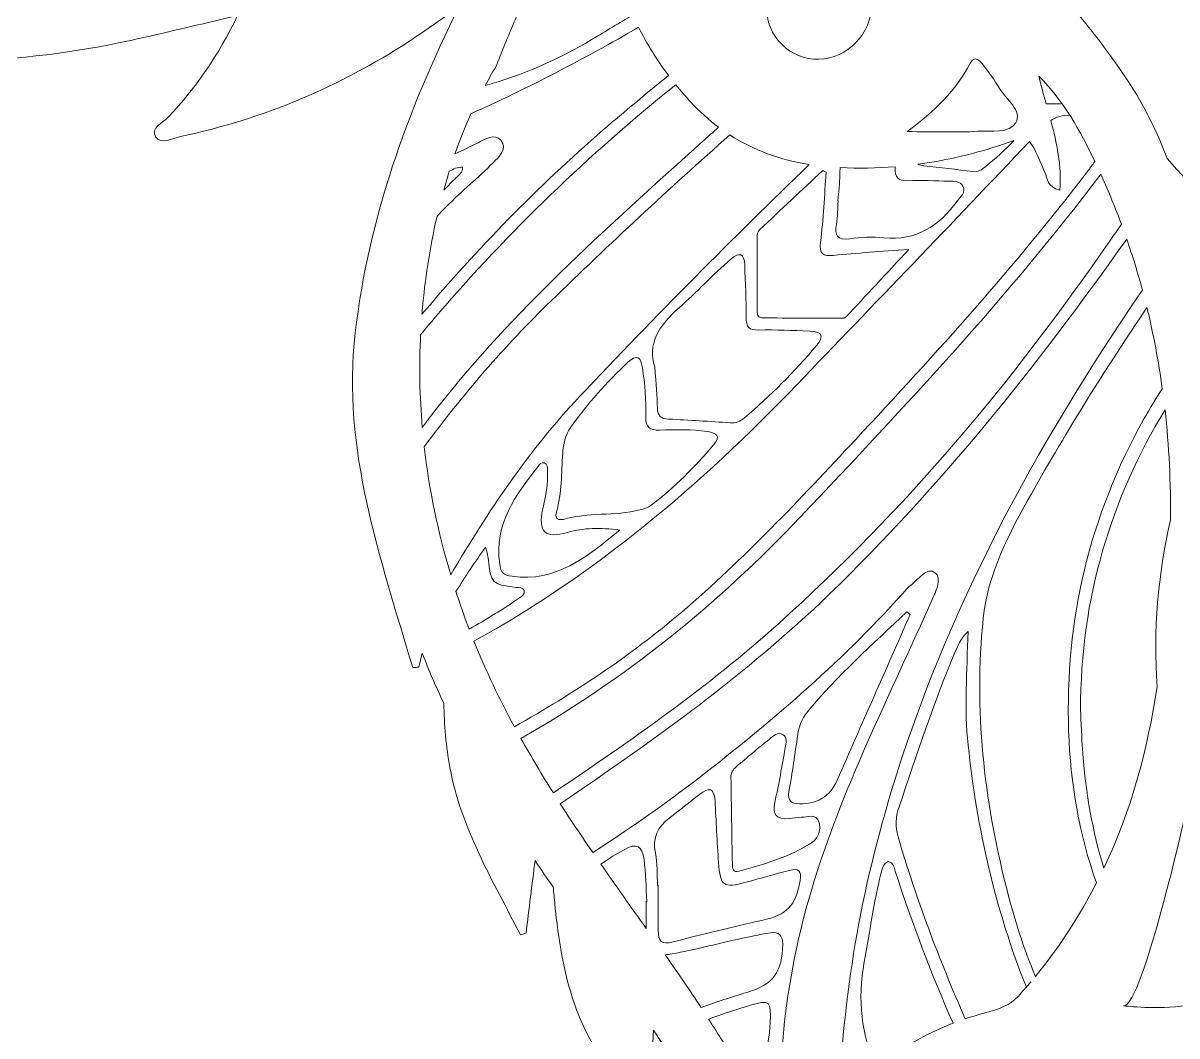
# Model space of a CAD drawing. Extents: x 95 to 1905, y -1935 to -66.
# Drawn here: x 446.1 to 854.5, y -1547.8 to -1189.5 of the extents above; entities that cross this region are included whole.
import ezdxf

# ---------------------------------------------------------------- set-up
doc = ezdxf.new("R2010")
doc.units = 0
doc.header["$MEASUREMENT"] = 0
doc.layers.add('Layer 1', color=7, linetype='Continuous')

# ---------------------------------------------------------------- blocks, each defined once
blk = doc.blocks.new('block 5')
at = {"layer": 'Layer 1', "lineweight": 0}
for points, knots in [([(1879.6, -958.17), (1853.61, -957.51), (1827.64, -958.04), (1801.66, -960.62), (1767.9, -963.98), (1734.13, -968.5), (1700.09, -967.66), (1636.04, -966.07), (1574.52, -952.08), (1515.05, -928.61), (1514.6, -928.42), (1514.25, -927.93), (1512.89, -926.69), (1531.02, -923.22), (1548.35, -919.76), (1565.03, -914.06), (1648.23, -885.64), (1724.12, -845.39), (1780.64, -775.69), (1836.26, -707.1), (1863.07, -628.56), (1856.19, -539.99), (1851.48, -479.46), (1826.09, -427.35), (1785.84, -382.41), (1739.3, -330.38), (1682.27, -294.53), (1616.03, -272.83), (1584.03, -262.35), (1552.04, -251.39), (1522.6, -234.95), (1498.3, -221.36), (1477.63, -202.88), (1460.06, -181.01), (1433.82, -148.33), (1417.44, -111.18), (1408.55, -70.46), (1408.22, -68.91), (1408.57, -67), (1406.2, -65.74), (1402.21, -68.13), (1401.04, -72.67), (1399.35, -76.65), (1391.2, -95.77), (1387.03, -115.72), (1384.93, -136.51), (1381.94, -166.14), (1384.02, -195.14), (1389.9, -224.12), (1398.15, -264.84), (1416.74, -300.3), (1445.08, -330.46), (1472.21, -359.32), (1500.3, -387.25), (1527.31, -416.22), (1547.19, -437.52), (1563.55, -461.56), (1570.03, -490.44), (1579.1, -530.95), (1565.45, -565.24), (1537.21, -594.14), (1519.05, -612.68), (1496.4, -623.2), (1470.82, -627.41), (1468.86, -627.72), (1466.76, -627.84), (1465.03, -628.67), (1453.7, -634.13), (1445.74, -631.25), (1437.28, -621.59), (1415.79, -596.98), (1388.15, -592.65), (1357.64, -600.98), (1337.03, -606.6), (1318.3, -616.81), (1298.91, -625.33), (1260.79, -642.06), (1221.3, -646.72), (1180.21, -640.94), (1148.96, -636.53), (1118.96, -627.33), (1088.76, -618.73), (1060.98, -610.82), (1032.61, -609.24), (1003.88, -612.19), (1003.59, -612.23), (1003.32, -612.25), (1003.03, -612.25), (1002.02, -612.33), (1001.03, -612.35), (1000, -612.29), (998.97, -612.35), (997.98, -612.33), (996.97, -612.25), (996.68, -612.25), (996.41, -612.23), (996.12, -612.19), (967.39, -609.24), (939.02, -610.82), (911.24, -618.73), (881.04, -627.33), (851.04, -636.53), (819.79, -640.94), (778.7, -646.72), (739.22, -642.06), (701.09, -625.33), (681.7, -616.81), (662.97, -606.6), (642.36, -600.98), (611.85, -592.65), (584.21, -596.98), (562.72, -621.59), (554.26, -631.25), (546.3, -634.13), (534.97, -628.67), (533.24, -627.84), (531.14, -627.72), (529.18, -627.41), (503.6, -623.2), (480.95, -612.68), (462.79, -594.14), (434.55, -565.24), (420.9, -530.95), (429.97, -490.44), (436.45, -461.56), (452.81, -437.52), (472.7, -416.22), (499.7, -387.25), (527.79, -359.32), (554.92, -330.46), (583.26, -300.3), (601.85, -264.84), (610.1, -224.12), (615.98, -195.14), (618.06, -166.14), (615.07, -136.51), (612.97, -115.72), (608.8, -95.77), (600.65, -76.65), (598.96, -72.67), (597.79, -68.13), (593.81, -65.74), (591.43, -67), (591.78, -68.91), (591.45, -70.46), (582.56, -111.18), (566.18, -148.33), (539.94, -181.01), (522.37, -202.88), (501.7, -221.36), (477.4, -234.95), (447.96, -251.39), (415.97, -262.35), (383.97, -272.83), (317.73, -294.53), (260.7, -330.38), (214.16, -382.41), (173.91, -427.35), (148.52, -479.46), (143.82, -539.99), (136.93, -628.56), (163.74, -707.1), (219.36, -775.69), (275.88, -845.39), (351.77, -885.64), (434.97, -914.06), (451.65, -919.76), (468.98, -923.22), (487.11, -926.69), (485.75, -927.93), (485.4, -928.42), (484.95, -928.61), (425.48, -952.08), (363.96, -966.07), (299.91, -967.66), (265.87, -968.5), (232.11, -963.98), (198.34, -960.62), (172.37, -958.04), (146.39, -957.51), (120.4, -958.17), (100.89, -958.68), (95.24, -967.7), (101.34, -986.06), (107.51, -1004.56), (117.14, -1021.06), (130.04, -1035.67), (160.38, -1070.08), (198.69, -1093.35), (239.3, -1113.27), (250.88, -1118.95), (262.74, -1123.98), (276.17, -1130.08), (263.25, -1136.48), (251.27, -1140.15), (239.14, -1143.49), (236.07, -1144.34), (230.83, -1143.31), (230.39, -1146.94), (229.88, -1151.17), (235.32, -1151.76), (238.38, -1153.19), (268.31, -1167.34), (300.39, -1172.43), (333.04, -1174.27), (347.6, -1175.1), (362.27, -1174.41), (377.1, -1174.41), (376.71, -1179.06), (374.3, -1179.88), (372.59, -1181.1), (365.43, -1186.19), (357.79, -1190.48), (349.52, -1193.6), (347.27, -1194.45), (343.56, -1194.69), (343.85, -1197.66), (344.16, -1201.15), (348.14, -1200.76), (350.72, -1201.15), (355.17, -1201.79), (359.73, -1201.87), (364.25, -1202.14), (404.5, -1204.68), (444.6, -1204.37), (484.23, -1195.62), (496.48, -1192.92), (508.69, -1189.95), (522.08, -1186.81), (515.33, -1200.82), (507.39, -1212.35), (497.61, -1222.69), (495.63, -1224.79), (491.14, -1226.58), (493.14, -1229.82), (494.83, -1232.53), (498.98, -1230.26), (501.86, -1229.64), (530.97, -1223.47), (557.95, -1212.14), (582.85, -1195.87), (588.83, -1191.95), (594.63, -1187.78), (600.49, -1183.72), (582.01, -1220.48), (568.43, -1258.58), (563.71, -1299.03), (558.9, -1340.29), (572.64, -1378.82), (584.03, -1417.46), (584.75, -1417.44), (585.47, -1417.4), (586.19, -1417.38), (586.19, -1417.38), (587.41, -1412.41), (587.41, -1412.41), (589.76, -1418.45), (592.32, -1424.33), (595.02, -1430.08), (595.23, -1437.74), (595.81, -1445.35), (597.21, -1452.9), (601.17, -1474.35), (612.45, -1492.96), (622.17, -1512.08), (622.83, -1511.88), (623.51, -1511.67), (624.17, -1511.48), (625.22, -1502.9), (626.27, -1494.32), (627.33, -1485.74), (629.43, -1488.86), (631.56, -1491.99), (633.72, -1495.11), (633.97, -1497.21), (634.17, -1499.29), (634.38, -1501.4), (636.79, -1525.7), (641.77, -1548.92), (660.39, -1566.75), (662.29, -1568.56), (662.85, -1572.94), (666.31, -1571.51), (669.18, -1570.36), (668.19, -1566.52), (668.38, -1563.78), (668.77, -1557.8), (669, -1551.79), (669.26, -1545.79), (670.17, -1547.15), (671.08, -1548.53), (671.97, -1549.92), (684.55, -1569.29), (696.86, -1590.82), (709.32, -1615.14), (720.81, -1637.57), (733.71, -1662.71), (737.17, -1687.82), (737.85, -1690.31), (738.49, -1692.81), (739.09, -1695.33), (742.99, -1711.31), (745.73, -1727.57), (746.62, -1744.19), (747.57, -1762.14), (740.33, -1778.64), (738.97, -1796.14), (736.55, -1827.22), (737.75, -1857.86), (750.27, -1887.03), (760.26, -1910.25), (779.11, -1921.74), (800.79, -1918.75), (810.34, -1917.41), (818.74, -1915.27), (818.47, -1903.03), (818.45, -1901.75), (818.84, -1900.19), (821.01, -1899.65), (821.71, -1900.66), (822.6, -1901.73), (823.21, -1902.93), (833.86, -1923.31), (851.68, -1931.81), (873.65, -1933.67), (892.11, -1935.23), (910.39, -1933.54), (928.56, -1930.45), (952.35, -1926.41), (976.13, -1923.81), (1000, -1923.62), (1023.87, -1923.81), (1047.65, -1926.41), (1071.44, -1930.45), (1089.61, -1933.54), (1107.89, -1935.23), (1126.35, -1933.67), (1148.32, -1931.81), (1166.14, -1923.31), (1176.79, -1902.93), (1177.41, -1901.73), (1178.29, -1900.66), (1178.99, -1899.65), (1181.16, -1900.19), (1181.55, -1901.75), (1181.53, -1903.03), (1181.26, -1915.27), (1189.66, -1917.41), (1199.21, -1918.75), (1220.89, -1921.74), (1239.74, -1910.25), (1249.73, -1887.03), (1262.25, -1857.86), (1263.45, -1827.22), (1261.03, -1796.14), (1259.67, -1778.64), (1252.43, -1762.14), (1253.38, -1744.19), (1254.27, -1727.57), (1257.01, -1711.31), (1260.91, -1695.33), (1261.51, -1692.81), (1262.15, -1690.31), (1262.83, -1687.82), (1266.29, -1662.71), (1279.19, -1637.57), (1290.68, -1615.14), (1303.14, -1590.82), (1315.45, -1569.29), (1328.03, -1549.92), (1328.92, -1548.53), (1329.83, -1547.15), (1330.74, -1545.79), (1331, -1551.79), (1331.23, -1557.8), (1331.62, -1563.78), (1331.81, -1566.52), (1330.82, -1570.36), (1333.69, -1571.51), (1337.15, -1572.94), (1337.71, -1568.56), (1339.61, -1566.75), (1358.23, -1548.92), (1363.21, -1525.7), (1365.62, -1501.4), (1365.83, -1499.29), (1366.03, -1497.21), (1366.28, -1495.11), (1368.45, -1491.99), (1370.57, -1488.86), (1372.67, -1485.74), (1373.73, -1494.32), (1374.78, -1502.9), (1375.83, -1511.48), (1376.49, -1511.67), (1377.17, -1511.88), (1377.83, -1512.08), (1387.55, -1492.96), (1398.83, -1474.35), (1402.79, -1452.9), (1404.19, -1445.35), (1404.77, -1437.74), (1404.98, -1430.08), (1407.68, -1424.33), (1410.24, -1418.45), (1412.59, -1412.41), (1412.59, -1412.41), (1413.81, -1417.38), (1413.81, -1417.38), (1414.53, -1417.4), (1415.25, -1417.44), (1415.97, -1417.46), (1427.36, -1378.82), (1441.1, -1340.29), (1436.29, -1299.03), (1431.57, -1258.58), (1417.99, -1220.48), (1399.51, -1183.72), (1405.37, -1187.78), (1411.17, -1191.95), (1417.15, -1195.87), (1442.05, -1212.14), (1469.03, -1223.47), (1498.14, -1229.64), (1501.02, -1230.26), (1505.17, -1232.53), (1506.86, -1229.82), (1508.86, -1226.58), (1504.37, -1224.79), (1502.39, -1222.69), (1492.61, -1212.35), (1484.67, -1200.82), (1477.92, -1186.81), (1491.31, -1189.95), (1503.52, -1192.92), (1515.77, -1195.62), (1555.4, -1204.37), (1595.5, -1204.68), (1635.75, -1202.14), (1640.27, -1201.87), (1644.83, -1201.79), (1649.28, -1201.15), (1651.86, -1200.76), (1655.84, -1201.15), (1656.15, -1197.66), (1656.44, -1194.69), (1652.73, -1194.45), (1650.48, -1193.6), (1642.21, -1190.48), (1634.57, -1186.19), (1627.42, -1181.1), (1625.7, -1179.88), (1623.29, -1179.06), (1622.9, -1174.41), (1637.73, -1174.41), (1652.4, -1175.1), (1666.96, -1174.27), (1699.61, -1172.43), (1731.69, -1167.34), (1761.62, -1153.19), (1764.68, -1151.76), (1770.12, -1151.17), (1769.61, -1146.94), (1769.17, -1143.31), (1763.93, -1144.34), (1760.86, -1143.49), (1748.73, -1140.15), (1736.75, -1136.48), (1723.83, -1130.08), (1737.26, -1123.98), (1749.12, -1118.95), (1760.7, -1113.27), (1801.31, -1093.35), (1839.62, -1070.08), (1869.96, -1035.67), (1882.86, -1021.06), (1892.49, -1004.56), (1898.66, -986.06), (1904.77, -967.7), (1899.11, -958.68), (1879.6, -958.17)], [0, 0, 0, 0, 1, 1, 1, 2, 2, 2, 3, 3, 3, 4, 4, 4, 5, 5, 5, 6, 6, 6, 7, 7, 7, 8, 8, 8, 9, 9, 9, 10, 10, 10, 11, 11, 11, 12, 12, 12, 13, 13, 13, 14, 14, 14, 15, 15, 15, 16, 16, 16, 17, 17, 17, 18, 18, 18, 19, 19, 19, 20, 20, 20, 21, 21, 21, 22, 22, 22, 23, 23, 23, 24, 24, 24, 25, 25, 25, 26, 26, 26, 27, 27, 27, 28, 28, 28, 29, 29, 29, 30, 30, 30, 31, 31, 31, 32, 32, 32, 33, 33, 33, 34, 34, 34, 35, 35, 35, 36, 36, 36, 37, 37, 37, 38, 38, 38, 39, 39, 39, 40, 40, 40, 41, 41, 41, 42, 42, 42, 43, 43, 43, 44, 44, 44, 45, 45, 45, 46, 46, 46, 47, 47, 47, 48, 48, 48, 49, 49, 49, 50, 50, 50, 51, 51, 51, 52, 52, 52, 53, 53, 53, 54, 54, 54, 55, 55, 55, 56, 56, 56, 57, 57, 57, 58, 58, 58, 59, 59, 59, 60, 60, 60, 61, 61, 61, 62, 62, 62, 63, 63, 63, 64, 64, 64, 65, 65, 65, 66, 66, 66, 67, 67, 67, 68, 68, 68, 69, 69, 69, 70, 70, 70, 71, 71, 71, 72, 72, 72, 73, 73, 73, 74, 74, 74, 75, 75, 75, 76, 76, 76, 77, 77, 77, 78, 78, 78, 79, 79, 79, 80, 80, 80, 81, 81, 81, 82, 82, 82, 83, 83, 83, 84, 84, 84, 85, 85, 85, 86, 86, 86, 87, 87, 87, 88, 88, 88, 89, 89, 89, 90, 90, 90, 91, 91, 91, 92, 92, 92, 93, 93, 93, 94, 94, 94, 95, 95, 95, 96, 96, 96, 97, 97, 97, 98, 98, 98, 99, 99, 99, 100, 100, 100, 101, 101, 101, 102, 102, 102, 103, 103, 103, 104, 104, 104, 105, 105, 105, 106, 106, 106, 107, 107, 107, 108, 108, 108, 109, 109, 109, 110, 110, 110, 111, 111, 111, 112, 112, 112, 113, 113, 113, 114, 114, 114, 115, 115, 115, 116, 116, 116, 117, 117, 117, 118, 118, 118, 119, 119, 119, 120, 120, 120, 121, 121, 121, 122, 122, 122, 123, 123, 123, 124, 124, 124, 125, 125, 125, 126, 126, 126, 127, 127, 127, 128, 128, 128, 129, 129, 129, 130, 130, 130, 131, 131, 131, 132, 132, 132, 133, 133, 133, 134, 134, 134, 135, 135, 135, 136, 136, 136, 137, 137, 137, 138, 138, 138, 139, 139, 139, 140, 140, 140, 141, 141, 141, 142, 142, 142, 143, 143, 143, 144, 144, 144, 145, 145, 145, 146, 146, 146, 147, 147, 147, 148, 148, 148, 149, 149, 149, 150, 150, 150, 151, 151, 151, 152, 152, 152, 153, 153, 153, 154, 154, 154, 155, 155, 155, 156, 156, 156, 157, 157, 157, 158, 158, 158, 159, 159, 159, 160, 160, 160, 160]), ([(1180.46, -1186.31), (1174.17, -1193.94), (1168.23, -1201.84), (1162.84, -1209.98), (1157.01, -1218.78), (1152.48, -1227.98), (1148.82, -1237.6), (1142.13, -1245.35), (1134.76, -1252.73), (1126.63, -1259.7), (1089, -1291.97), (1044.85, -1307.15), (995.31, -1306.42), (939.59, -1305.6), (886.71, -1279.04), (851.09, -1237.38), (847.45, -1227.83), (842.94, -1218.71), (837.16, -1209.98), (831.88, -1202.01), (826.09, -1194.29), (819.95, -1186.82), (818.57, -1183.5), (817.25, -1180.14), (816.08, -1176.75), (810.69, -1161.23), (807.25, -1145.37), (805.51, -1129.05), (805.08, -1125.07), (805.78, -1123.36), (810.38, -1123.3), (819.17, -1123.17), (827.9, -1121.75), (836.48, -1119.83), (839.8, -1119.09), (840.81, -1119.15), (840.34, -1123.13), (838.99, -1134.27), (847.12, -1146.44), (857.73, -1149.17), (861.36, -1150.11), (861.34, -1151.02), (859.97, -1154.08), (854.01, -1167.55), (859.99, -1181.63), (873.67, -1187.18), (877.61, -1188.79), (881.7, -1188.61), (886.38, -1188.4), (882.58, -1199.19), (880.03, -1209.79), (889.2, -1218.68), (897.6, -1226.83), (907.4, -1229.89), (919.26, -1224.13), (917.98, -1237.89), (920.17, -1249.63), (933.56, -1255.94), (945.75, -1261.67), (957.18, -1261.3), (967.28, -1250.37), (974.4, -1271.12), (982.49, -1278.13), (998.95, -1278.59), (1016.73, -1279.08), (1024.47, -1272.92), (1033.27, -1250.84), (1043.38, -1261.22), (1054.89, -1261.71), (1067.23, -1255.73), (1080.43, -1249.32), (1082.25, -1237.66), (1080.99, -1224.11), (1092.77, -1229.84), (1102.59, -1226.96), (1111.04, -1218.81), (1120.31, -1209.92), (1117.85, -1199.29), (1113.87, -1188.13), (1124.72, -1189.99), (1132.29, -1185.64), (1138.27, -1177.86), (1144.01, -1170.39), (1144.42, -1162.41), (1140.42, -1154.08), (1139.3, -1151.76), (1138.36, -1150.36), (1142.15, -1149.29), (1153.58, -1146.09), (1160.94, -1135.22), (1159.95, -1123.09), (1159.64, -1119.36), (1160.43, -1118.8), (1163.85, -1119.61), (1172.78, -1121.71), (1181.86, -1122.93), (1191.02, -1123.19), (1194.65, -1123.3), (1194.96, -1124.8), (1194.67, -1127.86), (1192.67, -1148.73), (1187.91, -1168.22), (1180.46, -1186.31)], [0, 0, 0, 0, 1, 1, 1, 2, 2, 2, 3, 3, 3, 4, 4, 4, 5, 5, 5, 6, 6, 6, 7, 7, 7, 8, 8, 8, 9, 9, 9, 10, 10, 10, 11, 11, 11, 12, 12, 12, 13, 13, 13, 14, 14, 14, 15, 15, 15, 16, 16, 16, 17, 17, 17, 18, 18, 18, 19, 19, 19, 20, 20, 20, 21, 21, 21, 22, 22, 22, 23, 23, 23, 24, 24, 24, 25, 25, 25, 26, 26, 26, 27, 27, 27, 28, 28, 28, 29, 29, 29, 30, 30, 30, 31, 31, 31, 32, 32, 32, 33, 33, 33, 34, 34, 34, 34]), ([(628.62, -1169.88), (630.35, -1166.21), (632.11, -1162.55), (633.91, -1158.9), (635.09, -1156.5), (636.82, -1151.61), (638.82, -1146.9), (641.82, -1146.15), (644.82, -1145.36), (647.81, -1144.47), (648.87, -1144.16), (649.89, -1143.78), (650.92, -1143.44), (651.41, -1149.32), (652.24, -1155.08), (653.41, -1160.7), (645.54, -1164.2), (637.28, -1167.28), (628.62, -1169.88), (627.68, -1171.86), (626.78, -1173.87), (625.86, -1175.86), (635.68, -1173.07), (645.21, -1169.55), (654.46, -1165.31), (656.27, -1172.67), (658.73, -1179.78), (661.86, -1186.63), (657.11, -1189.5), (652.36, -1192.36), (647.59, -1195.2), (635.39, -1202.46), (622.82, -1208.05), (609.69, -1211.52), (610.87, -1209.33), (612.11, -1207.15), (613.42, -1205.01), (614.35, -1202.63), (615.3, -1200.26), (616.29, -1197.89), (618.41, -1192.65), (620.64, -1187.43), (622.93, -1182.25), (624.78, -1178.1), (626.68, -1173.98), (628.62, -1169.88)], [0, 0, 0, 0, 1, 1, 1, 2, 2, 2, 3, 3, 3, 4, 4, 4, 5, 5, 5, 6, 6, 6, 7, 7, 7, 8, 8, 8, 9, 9, 9, 10, 10, 10, 11, 11, 11, 12, 12, 12, 13, 13, 13, 14, 14, 14, 15, 15, 15, 15]), ([(727.29, -1164.43), (737.59, -1164.45), (746.29, -1172.91), (746.41, -1183.04), (746.54, -1193.04), (737.79, -1202.12), (727.83, -1202.3), (717.47, -1202.49), (709.24, -1194.24), (709.14, -1183.53), (709.01, -1172.58), (716.75, -1164.43), (727.29, -1164.43)], [0, 0, 0, 0, 1, 1, 1, 2, 2, 2, 3, 3, 3, 4, 4, 4, 4]), ([(587.47, -1290.37), (588.35, -1280.79), (589.93, -1269.62), (592.64, -1257.84), (593.79, -1256.65), (594.93, -1255.46), (596.09, -1254.29), (601.35, -1248.97), (607.19, -1244.23), (612.47, -1238.92), (614.51, -1236.87), (617.72, -1233.99), (615.27, -1230.97), (613.14, -1228.35), (609.71, -1230.56), (607.2, -1231.8), (604.48, -1233.16), (601.74, -1234.48), (598.99, -1235.78), (600.66, -1231.03), (602.53, -1226.28), (604.66, -1221.57), (624.93, -1212.43), (644.67, -1202.19), (663.95, -1190.98), (666.95, -1196.88), (670.48, -1202.57), (674.59, -1208.03), (666.8, -1214.34), (659.07, -1220.73), (651.47, -1227.29), (628.12, -1247.46), (606.92, -1269.36), (587.3, -1292.52), (587.36, -1291.8), (587.41, -1291.08), (587.47, -1290.37)], [0, 0, 0, 0, 1, 1, 1, 2, 2, 2, 3, 3, 3, 4, 4, 4, 5, 5, 5, 6, 6, 6, 7, 7, 7, 8, 8, 8, 9, 9, 9, 10, 10, 10, 11, 11, 11, 12, 12, 12, 12]), ([(784.02, -1227.78), (776.26, -1228.21), (768.47, -1227.9), (759.04, -1227.9), (768.71, -1220.66), (776.31, -1213.36), (781.3, -1203.71), (782.76, -1200.86), (784.7, -1202.63), (785.92, -1204.22), (788, -1206.9), (789.96, -1209.69), (791.69, -1212.58), (794.09, -1216.58), (799.95, -1220.48), (797.45, -1224.83), (795.32, -1228.52), (788.68, -1227.53), (784.02, -1227.78)], [0, 0, 0, 0, 1, 1, 1, 2, 2, 2, 3, 3, 3, 4, 4, 4, 5, 5, 5, 6, 6, 6, 6]), ([(620.02, -1438.42), (614.74, -1428.66), (609.92, -1418.63), (605.7, -1408.17), (648.84, -1384.47), (685.91, -1352.92), (719.98, -1317.43), (747.47, -1288.8), (775.02, -1260.23), (802.3, -1231.41), (803.78, -1232.9), (805.12, -1236.18), (807.74, -1242.32), (808.67, -1244.49), (808.63, -1247.48), (813.02, -1248.59), (813.76, -1239.95), (812.02, -1231.92), (809.87, -1223.99), (811.87, -1222.62), (814, -1221.95), (816.62, -1222.17), (815.74, -1220.79), (814.82, -1219.43), (813.87, -1218.09), (811.98, -1218.03), (810.09, -1218.01), (808.21, -1218.02), (807.3, -1214.79), (806.41, -1211.57), (805.68, -1208.31), (814.44, -1217.05), (820.32, -1227.61), (825.47, -1238.47), (824.61, -1239.65), (823.73, -1240.83), (822.84, -1241.99), (797.4, -1275.3), (769.29, -1306.31), (740.72, -1336.9), (721, -1358.01), (701.23, -1379.12), (679.23, -1397.87), (660.89, -1413.51), (640.91, -1426.67), (620.02, -1438.42)], [0, 0, 0, 0, 1, 1, 1, 2, 2, 2, 3, 3, 3, 4, 4, 4, 5, 5, 5, 6, 6, 6, 7, 7, 7, 8, 8, 8, 9, 9, 9, 10, 10, 10, 11, 11, 11, 12, 12, 12, 13, 13, 13, 14, 14, 14, 15, 15, 15, 15]), ([(586.84, -1299.74), (588.63, -1297.58), (590.43, -1295.43), (592.26, -1293.3), (617.97, -1263.28), (646.37, -1235.98), (677.17, -1211.31), (678.83, -1213.36), (680.54, -1215.38), (682.36, -1217.36), (685.48, -1220.74), (688.8, -1223.71), (692.3, -1226.32), (688.38, -1229.81), (684.47, -1233.31), (680.58, -1236.82), (648.83, -1265.48), (616.98, -1294.07), (590.75, -1328.18), (589.63, -1329.63), (588.54, -1331.09), (587.44, -1332.55), (586.48, -1321.54), (586.28, -1310.59), (586.84, -1299.74)], [0, 0, 0, 0, 1, 1, 1, 2, 2, 2, 3, 3, 3, 4, 4, 4, 5, 5, 5, 6, 6, 6, 7, 7, 7, 8, 8, 8, 8]), ([(588.12, -1339.4), (601.65, -1321.04), (616.56, -1303.74), (633.1, -1287.7), (653.75, -1267.69), (674.73, -1248.06), (696.25, -1229.04), (704.72, -1234.47), (714.15, -1237.89), (724.37, -1239.52), (710.75, -1252.71), (697.21, -1265.98), (683.86, -1279.45), (670.09, -1293.33), (656.53, -1307.43), (643.1, -1321.65), (625.09, -1340.72), (610.68, -1362.3), (597.5, -1384.7), (592.98, -1369.55), (589.85, -1354.43), (588.12, -1339.4)], [0, 0, 0, 0, 1, 1, 1, 2, 2, 2, 3, 3, 3, 4, 4, 4, 5, 5, 5, 6, 6, 6, 7, 7, 7, 7]), ([(764.93, -1239.94), (764.13, -1239.85), (763.42, -1239.68), (762.81, -1239.45), (771.6, -1238.26), (780.31, -1236.34), (788.95, -1233.68), (792.4, -1232.62), (794.87, -1231.66), (796.76, -1231.05), (793.65, -1234.38), (790.26, -1237.44), (786.7, -1240.31), (785.43, -1241.34), (784.19, -1242.3), (782.3, -1242.05), (776.52, -1241.27), (770.73, -1240.61), (764.93, -1239.94)], [0, 0, 0, 0, 1, 1, 1, 2, 2, 2, 3, 3, 3, 4, 4, 4, 5, 5, 5, 6, 6, 6, 6]), ([(597, -1241.9), (598.46, -1241.21), (599.89, -1240.28), (601.7, -1240.52), (601.79, -1242.33), (600.4, -1243.13), (599.47, -1244.1), (597.98, -1245.62), (596.49, -1247.14), (595.01, -1248.66), (595.63, -1246.42), (596.29, -1244.17), (597, -1241.9)], [0, 0, 0, 0, 1, 1, 1, 2, 2, 2, 3, 3, 3, 4, 4, 4, 4]), ([(750.75, -1265.44), (746.79, -1265.04), (742.69, -1265.3), (738.73, -1265.8), (734.25, -1266.36), (733.3, -1264.62), (734.03, -1260.6), (734.51, -1257.92), (734.42, -1255.14), (734.59, -1252.41), (734.55, -1252.41), (734.51, -1252.41), (734.48, -1252.4), (734.73, -1249.31), (735.21, -1246.22), (735.19, -1243.13), (735.19, -1242.24), (735.26, -1241.41), (735.36, -1240.6), (741.86, -1240.94), (748.31, -1240.84), (754.73, -1240.32), (754.73, -1240.48), (754.74, -1240.64), (754.73, -1240.8), (754.7, -1244.04), (755.73, -1245.38), (759.14, -1245.26), (764.05, -1245.08), (768.99, -1245.29), (773.91, -1245.43), (775.71, -1245.48), (777.87, -1245.32), (778.79, -1247.23), (779.86, -1249.45), (777.92, -1250.9), (776.77, -1252.47), (770.32, -1261.25), (762.27, -1266.61), (750.75, -1265.44)], [0, 0, 0, 0, 1, 1, 1, 2, 2, 2, 3, 3, 3, 4, 4, 4, 5, 5, 5, 6, 6, 6, 7, 7, 7, 8, 8, 8, 9, 9, 9, 10, 10, 10, 11, 11, 11, 12, 12, 12, 13, 13, 13, 13]), ([(633.82, -1461.83), (629.82, -1455.5), (625.98, -1449.09), (622.34, -1442.58), (659.1, -1421.61), (691.85, -1395.27), (721.27, -1364.21), (758.28, -1325.14), (795.07, -1285.93), (827.57, -1242.98), (827.65, -1243.18), (827.75, -1243.37), (827.84, -1243.56), (830.42, -1249.23), (832.74, -1254.93), (834.87, -1260.67), (833.52, -1262.59), (832.16, -1264.52), (830.83, -1266.45), (796.72, -1316.02), (758.21, -1361.85), (713.38, -1402.08), (688.62, -1424.3), (661.35, -1443.26), (633.82, -1461.83)], [0, 0, 0, 0, 1, 1, 1, 2, 2, 2, 3, 3, 3, 4, 4, 4, 5, 5, 5, 6, 6, 6, 7, 7, 7, 8, 8, 8, 8]), ([(707.51, -1293.73), (705.76, -1293.7), (706.01, -1291.91), (706, -1290.69), (705.95, -1282.28), (705.94, -1273.88), (705.92, -1265.47), (705.92, -1264.35), (706.04, -1263.29), (706.93, -1262.46), (714.35, -1255.54), (721.77, -1248.62), (729.19, -1241.69), (729.59, -1241.87), (730, -1242.05), (730.4, -1242.22), (729.76, -1250.5), (729.36, -1258.8), (728.37, -1267.03), (727.86, -1271.19), (729.1, -1272.08), (732.98, -1271.68), (741.26, -1270.83), (749.58, -1270.32), (759.68, -1269.54), (751.5, -1278.31), (744.48, -1285.85), (737.45, -1293.37), (737.21, -1293.62), (736.83, -1293.92), (736.52, -1293.92), (726.85, -1293.89), (717.18, -1293.9), (707.51, -1293.73)], [0, 0, 0, 0, 1, 1, 1, 2, 2, 2, 3, 3, 3, 4, 4, 4, 5, 5, 5, 6, 6, 6, 7, 7, 7, 8, 8, 8, 9, 9, 9, 10, 10, 10, 11, 11, 11, 11]), ([(734.85, -1576.46), (734.96, -1576.27), (735.07, -1576.07), (735.2, -1575.88), (734.04, -1577.86), (732.98, -1579.89), (732.02, -1581.97), (730.24, -1585.81), (729.09, -1589.81), (727.66, -1593.79), (725.52, -1599.82), (723.58, -1598.85), (719.82, -1593.42), (718.09, -1590.9), (716.4, -1588.37), (714.75, -1585.81), (714.58, -1585.51), (714.42, -1585.22), (714.25, -1584.92), (714.26, -1584.93), (714.26, -1584.93), (714.27, -1584.94), (714.26, -1584.81), (714.26, -1584.67), (714.25, -1584.54), (712.97, -1554.4), (716.54, -1525.08), (725.12, -1496.33), (735.81, -1460.48), (752.94, -1427.26), (768, -1393.2), (768.66, -1391.71), (769.43, -1390.21), (769.76, -1388.64), (770.12, -1386.9), (770.53, -1384.87), (768.53, -1383.72), (766.75, -1382.7), (765.31, -1383.92), (764.11, -1384.96), (761.76, -1386.98), (759.43, -1389.07), (757.37, -1391.37), (734.92, -1416.36), (709.49, -1438), (682.89, -1458.38), (671.53, -1467.08), (659.75, -1475.14), (647.78, -1482.91), (643.85, -1477.19), (639.99, -1471.46), (636.27, -1465.69), (669.52, -1443.05), (702.27, -1419.78), (731.33, -1391.69), (770.97, -1353.37), (805.14, -1310.68), (836.73, -1265.88), (838.81, -1271.87), (840.67, -1277.9), (842.3, -1283.97), (842.15, -1284.19), (842, -1284.4), (841.86, -1284.62), (804.24, -1339.46), (772.79, -1397.37), (753.41, -1461.39), (741.89, -1499.45), (735.57, -1537.78), (734.85, -1576.46)], [0, 0, 0, 0, 1, 1, 1, 2, 2, 2, 3, 3, 3, 4, 4, 4, 5, 5, 5, 6, 6, 6, 7, 7, 7, 8, 8, 8, 9, 9, 9, 10, 10, 10, 11, 11, 11, 12, 12, 12, 13, 13, 13, 14, 14, 14, 15, 15, 15, 16, 16, 16, 17, 17, 17, 18, 18, 18, 19, 19, 19, 20, 20, 20, 21, 21, 21, 22, 22, 22, 23, 23, 23, 23]), ([(674.58, -1329.61), (671.88, -1329.49), (670.71, -1328.48), (670.65, -1325.68), (670.57, -1321.49), (670.14, -1317.31), (669.72, -1311.15), (667, -1303.4), (671.02, -1296.52), (678.29, -1290.25), (684.62, -1284.79), (690.17, -1278.41), (696.62, -1273.02), (699.81, -1270.35), (701.4, -1271.02), (701.55, -1275.11), (701.78, -1281.31), (702.1, -1287.52), (702.06, -1293.72), (702.03, -1297.03), (703.12, -1298.16), (706.48, -1298.09), (712.49, -1297.96), (718.52, -1298.24), (724.54, -1298.46), (728.53, -1298.6), (730, -1299.91), (726.91, -1303.6), (719.16, -1312.86), (710.61, -1321.32), (701.43, -1329.15), (700, -1330.37), (698.43, -1331.06), (696.44, -1330.92), (689.16, -1330.41), (681.88, -1329.93), (674.58, -1329.61)], [0, 0, 0, 0, 1, 1, 1, 2, 2, 2, 3, 3, 3, 4, 4, 4, 5, 5, 5, 6, 6, 6, 7, 7, 7, 8, 8, 8, 9, 9, 9, 10, 10, 10, 11, 11, 11, 12, 12, 12, 12]), ([(842.85, -1329.54), (823.56, -1363.88), (814.88, -1400.58), (816.19, -1439.99), (816.81, -1458.59), (819.91, -1476.46), (826.03, -1493.68), (819.96, -1505.47), (812.85, -1516.53), (804.43, -1526.73), (800.12, -1516.67), (796.87, -1506.11), (794.14, -1495.27), (786.23, -1463.97), (782.63, -1432.4), (785.94, -1400.18), (787.62, -1383.89), (795.24, -1369.86), (803.01, -1356.01), (815.68, -1333.42), (829.47, -1311.56), (843.9, -1290.11), (846.21, -1299.61), (848, -1309.19), (849.32, -1318.84), (847.08, -1322.34), (844.9, -1325.89), (842.85, -1329.54)], [0, 0, 0, 0, 1, 1, 1, 2, 2, 2, 3, 3, 3, 4, 4, 4, 5, 5, 5, 6, 6, 6, 7, 7, 7, 8, 8, 8, 9, 9, 9, 9]), ([(637.37, -1365.14), (634.61, -1365.41), (634.47, -1364.05), (634.92, -1362.43), (636.8, -1355.67), (636.73, -1348.72), (637.12, -1341.8), (637.31, -1338.49), (638.05, -1335.24), (639.99, -1332.49), (645.88, -1324.1), (652.72, -1316.54), (660.17, -1309.5), (663.33, -1306.53), (664.74, -1307.56), (665.33, -1311.4), (666.23, -1317.19), (666.67, -1323.02), (666.55, -1328.86), (666.49, -1332.42), (667.84, -1333.58), (671.41, -1333.47), (677.05, -1333.3), (682.71, -1333.12), (688.34, -1334.02), (691.79, -1334.57), (693.17, -1335.63), (690.49, -1338.75), (683.83, -1346.54), (676.69, -1353.82), (668.49, -1360), (667.37, -1360.85), (665.9, -1361.38), (664.52, -1361.72), (655.45, -1363.97), (645.89, -1362.44), (637.37, -1365.14)], [0, 0, 0, 0, 1, 1, 1, 2, 2, 2, 3, 3, 3, 4, 4, 4, 5, 5, 5, 6, 6, 6, 7, 7, 7, 8, 8, 8, 9, 9, 9, 10, 10, 10, 11, 11, 11, 12, 12, 12, 12]), ([(852.24, -1365.28), (847.74, -1384.61), (846.14, -1404.29), (847.49, -1424.29), (844.1, -1446.37), (838.49, -1467.91), (828.64, -1488.48), (824.62, -1475.46), (822.29, -1461.95), (821.2, -1448.13), (820.74, -1442.31), (820.58, -1436.46), (820.38, -1432.54), (820.42, -1392.48), (831.27, -1357.66), (850.3, -1326.28), (851.73, -1339.16), (852.34, -1352.16), (852.24, -1365.28)], [0, 0, 0, 0, 1, 1, 1, 2, 2, 2, 3, 3, 3, 4, 4, 4, 5, 5, 5, 6, 6, 6, 6]), ([(638.87, -1369.68), (644.55, -1368.08), (650.2, -1367.92), (657.38, -1368.85), (645.34, -1378.5), (634.76, -1387.46), (619.22, -1385.18), (616.04, -1384.71), (615.26, -1384.01), (614.82, -1380.78), (612.86, -1366.61), (620.49, -1356.45), (628.41, -1346.32), (628.94, -1345.64), (629.53, -1344.7), (630.58, -1345.05), (631.92, -1345.49), (631.65, -1346.82), (631.73, -1347.83), (632.09, -1352.44), (631.05, -1356.88), (630.08, -1361.33), (628.3, -1369.56), (630.78, -1371.97), (638.87, -1369.68)], [0, 0, 0, 0, 1, 1, 1, 2, 2, 2, 3, 3, 3, 4, 4, 4, 5, 5, 5, 6, 6, 6, 7, 7, 7, 8, 8, 8, 8]), ([(599.34, -1390.59), (602.55, -1385.42), (606, -1380.23), (609.86, -1374.92), (610.44, -1377.33), (610.68, -1378), (610.76, -1378.69), (611.77, -1387.93), (611.76, -1387.92), (620.64, -1389.14), (621.68, -1389.28), (623.04, -1389.02), (623.48, -1390.28), (623.92, -1391.57), (622.72, -1392.23), (621.88, -1392.81), (616.09, -1396.77), (610.11, -1400.42), (604.03, -1403.9), (602.65, -1400.31), (601.33, -1396.69), (600.1, -1392.99), (599.83, -1392.19), (599.6, -1391.39), (599.34, -1390.59)], [0, 0, 0, 0, 1, 1, 1, 2, 2, 2, 3, 3, 3, 4, 4, 4, 5, 5, 5, 6, 6, 6, 7, 7, 7, 8, 8, 8, 8]), ([(717.2, -1461.33), (718.44, -1454.7), (719.3, -1448), (720.31, -1441.33), (720.76, -1438.39), (721.71, -1435.6), (723.6, -1433.31), (734.29, -1420.35), (746.82, -1409.25), (758.94, -1397.74), (759.32, -1398.07), (759.71, -1398.41), (760.09, -1398.75), (751.49, -1418.26), (742.86, -1437.76), (734.29, -1457.28), (731.71, -1463.18), (727.18, -1465.81), (720.9, -1465.7), (718.05, -1465.65), (716.56, -1464.71), (717.2, -1461.33)], [0, 0, 0, 0, 1, 1, 1, 2, 2, 2, 3, 3, 3, 4, 4, 4, 5, 5, 5, 6, 6, 6, 7, 7, 7, 7]), ([(780.62, -1444.93), (783.74, -1474.38), (790.17, -1503.04), (801.21, -1530.52), (801.76, -1529.9), (802.3, -1529.27), (802.83, -1528.64), (801.35, -1530.4), (799.84, -1532.13), (798.27, -1533.82), (795.37, -1536.96), (791.88, -1538.24), (787.98, -1539.25), (785.16, -1539.98), (782.37, -1540.85), (779.6, -1541.78), (770.37, -1520.82), (762.27, -1499.39), (755.8, -1477.33), (754.72, -1473.63), (754.92, -1470.38), (756.16, -1466.76), (762.45, -1448.46), (768.32, -1430.01), (775.95, -1412.2), (776.92, -1409.93), (777.68, -1407.51), (780.62, -1404.7), (780.13, -1419.04), (779.25, -1431.99), (780.62, -1444.93)], [0, 0, 0, 0, 1, 1, 1, 2, 2, 2, 3, 3, 3, 4, 4, 4, 5, 5, 5, 6, 6, 6, 7, 7, 7, 8, 8, 8, 9, 9, 9, 10, 10, 10, 10]), ([(717.23, -1470.87), (718.68, -1470.73), (720.13, -1470.47), (721.58, -1470.47), (723.78, -1470.47), (726.74, -1468.99), (727.77, -1472), (728.7, -1474.73), (727.57, -1477.97), (725.33, -1479.39), (717.42, -1484.39), (708.5, -1487.12), (699.52, -1489.54), (697.4, -1490.11), (697.18, -1488.47), (697.16, -1486.9), (697, -1476.7), (696.85, -1466.49), (696.66, -1456.29), (696.63, -1454.67), (697.34, -1453.53), (698.53, -1452.55), (702.45, -1449.3), (706.32, -1445.96), (710.29, -1442.77), (711.67, -1441.67), (713.31, -1440.1), (715.15, -1441.25), (716.72, -1442.24), (716.14, -1444.3), (715.88, -1445.83), (714.77, -1452.28), (713.6, -1458.73), (712.22, -1465.13), (711.26, -1469.55), (712.73, -1471.42), (717.23, -1470.87)], [0, 0, 0, 0, 1, 1, 1, 2, 2, 2, 3, 3, 3, 4, 4, 4, 5, 5, 5, 6, 6, 6, 7, 7, 7, 8, 8, 8, 9, 9, 9, 10, 10, 10, 11, 11, 11, 12, 12, 12, 12]), ([(880.5, -1459.3), (901.53, -1466.32), (921.28, -1476.16), (939.29, -1489.17), (940.79, -1490.26), (942.27, -1491.36), (943.73, -1492.47), (929.9, -1496.59), (916.25, -1502.14), (902.74, -1508.97), (891.25, -1514.78), (881.88, -1523.49), (873.24, -1532.96), (870.82, -1535.6), (863.73, -1537.19), (857.83, -1537.08), (847.52, -1538.51), (836.53, -1537.26), (835.63, -1537.16), (842.41, -1537.57), (858.45, -1465.44), (860.08, -1458.2), (860.53, -1456.2), (860.98, -1454.19), (861.42, -1452.16), (867.66, -1454.75), (874.01, -1457.14), (880.5, -1459.3)], [0, 0, 0, 0, 1, 1, 1, 2, 2, 2, 3, 3, 3, 4, 4, 4, 5, 5, 5, 6, 6, 6, 7, 7, 7, 8, 8, 8, 9, 9, 9, 9]), ([(670.93, -1510.45), (670.99, -1505.16), (670.94, -1499.86), (670.94, -1494.56), (670.94, -1494.56), (670.73, -1494.56), (670.73, -1494.56), (670.49, -1490.73), (670.65, -1486.82), (669.91, -1483.1), (668.84, -1477.71), (670.73, -1473.92), (674.86, -1470.77), (678.49, -1468.01), (682.03, -1465.12), (685.63, -1462.33), (688.7, -1459.95), (690.82, -1459.8), (691.05, -1464.57), (691.39, -1471.86), (691.77, -1479.15), (692.28, -1486.43), (692.87, -1494.88), (693.98, -1495.62), (702.05, -1493.42), (707.15, -1492.02), (712.25, -1490.61), (717.36, -1489.25), (720.49, -1488.42), (721.75, -1489.34), (721.13, -1492.83), (719.51, -1501.91), (716.7, -1504.83), (707.62, -1506.92), (697.13, -1509.33), (686.64, -1511.8), (676.24, -1514.57), (672.12, -1515.66), (670.88, -1514.25), (670.93, -1510.45)], [0, 0, 0, 0, 1, 1, 1, 2, 2, 2, 3, 3, 3, 4, 4, 4, 5, 5, 5, 6, 6, 6, 7, 7, 7, 8, 8, 8, 9, 9, 9, 10, 10, 10, 11, 11, 11, 12, 12, 12, 13, 13, 13, 13]), ([(666.72, -1500.2), (666.72, -1503.41), (666.62, -1506.62), (666.72, -1509.82), (661.26, -1502.19), (655.88, -1494.63), (650.64, -1487.08), (653.27, -1485.2), (655.98, -1483.45), (658.83, -1481.92), (663.33, -1479.5), (665.17, -1480.31), (665.9, -1485.47), (666.59, -1490.32), (666.58, -1495.28), (666.87, -1500.19), (666.82, -1500.19), (666.77, -1500.2), (666.72, -1500.2)], [0, 0, 0, 0, 1, 1, 1, 2, 2, 2, 3, 3, 3, 4, 4, 4, 5, 5, 5, 6, 6, 6, 6]), ([(743.87, -1521.63), (745.76, -1511.21), (747.18, -1500.71), (749.76, -1490.42), (750.19, -1488.67), (750.52, -1486.86), (752.26, -1486.1), (754.43, -1486.51), (754.35, -1488.17), (754.79, -1489.51), (760.83, -1507.79), (767.49, -1525.8), (775.28, -1543.32), (765.43, -1547.09), (756.15, -1552.3), (748.36, -1559.43), (742.65, -1547.4), (741.46, -1534.93), (743.87, -1521.63)], [0, 0, 0, 0, 1, 1, 1, 2, 2, 2, 3, 3, 3, 4, 4, 4, 5, 5, 5, 6, 6, 6, 6]), ([(702.31, -1532.43), (696.84, -1534), (691.46, -1535.85), (686.11, -1537.78), (682.13, -1531.69), (678.11, -1525.8), (674.05, -1520.09), (673.82, -1519.76), (673.58, -1519.43), (673.35, -1519.11), (674.12, -1519.04), (674.96, -1518.93), (675.91, -1518.76), (683.62, -1517.38), (691.2, -1515.34), (698.86, -1513.65), (702.77, -1512.79), (706.7, -1511.97), (710.66, -1511.35), (713.53, -1510.9), (714.98, -1512.07), (714.98, -1515.31), (714.95, -1525), (711.63, -1529.75), (702.31, -1532.43)], [0, 0, 0, 0, 1, 1, 1, 2, 2, 2, 3, 3, 3, 4, 4, 4, 5, 5, 5, 6, 6, 6, 7, 7, 7, 8, 8, 8, 8]), ([(710.54, -1543.28), (710.46, -1544.21), (710.36, -1546.23), (710.07, -1548.21), (709.23, -1553.88), (707.02, -1557.14), (700.38, -1558.63), (700.02, -1558.7), (699.68, -1558.81), (699.33, -1558.9), (696.57, -1554.3), (693.81, -1549.79), (691.03, -1545.42), (690.26, -1544.21), (689.49, -1543.02), (688.72, -1541.83), (693.65, -1540.08), (698.6, -1538.42), (703.62, -1536.97), (710.52, -1534.97), (710.86, -1535.23), (710.54, -1543.28)], [0, 0, 0, 0, 1, 1, 1, 2, 2, 2, 3, 3, 3, 4, 4, 4, 5, 5, 5, 6, 6, 6, 7, 7, 7, 7])]:
    blk.add_open_spline(points, degree=3, knots=knots, dxfattribs=at)
blk = doc.blocks.new('block 2')
at = {"layer": 'Layer 1'}
blk.add_blockref('block 5', (0, 0), dxfattribs=at)

msp = doc.modelspace()

# ---------------------------------------------------------------- block references
at = {"layer": 'Layer 1'}
msp.add_blockref('block 2', (0, 0), dxfattribs=at)

doc.saveas('drawing.dxf')
